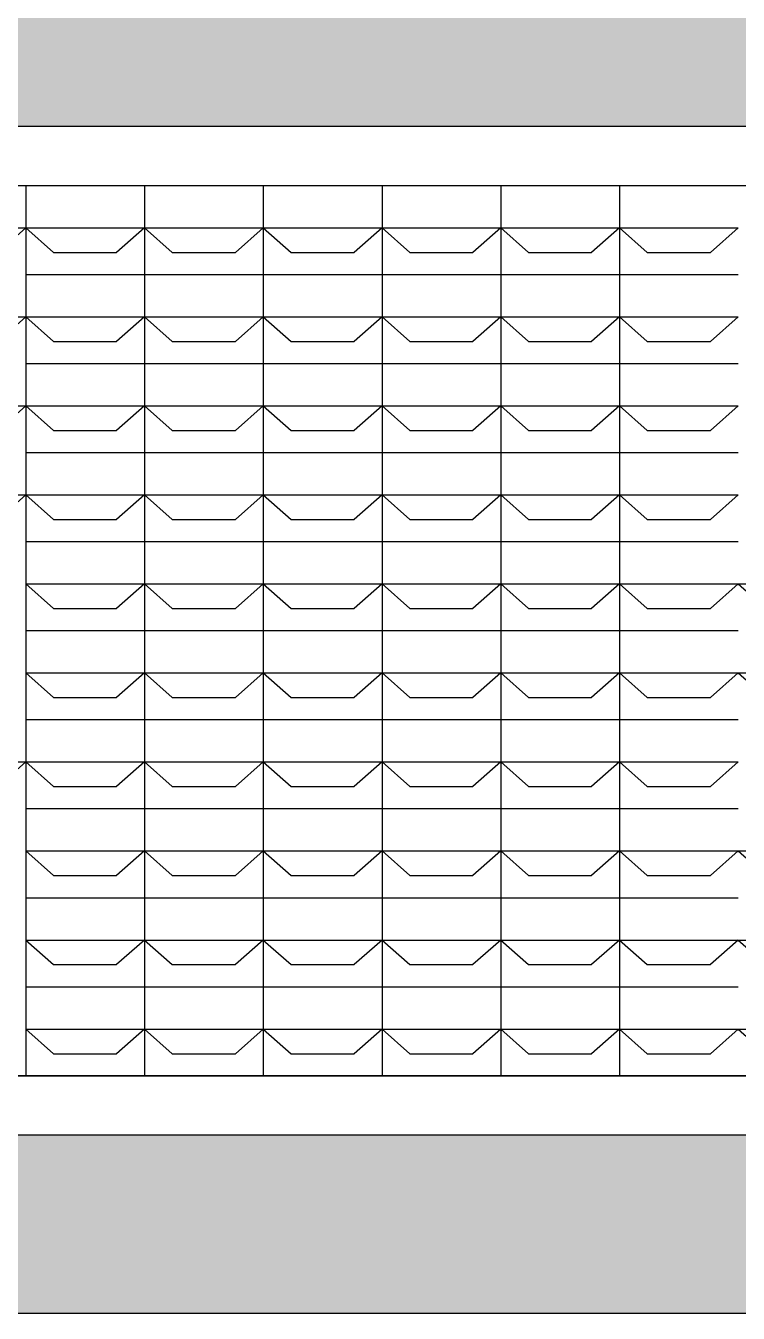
# Model space of a CAD drawing. Header units: millimetres. Extents: x 1170 to 1315, y 90 to 135.
# Drawn here: x 1211.548 to 1212.748, y 110.299 to 112.468 of the extents above; entities that cross this region are included whole.
import ezdxf

# ---------------------------------------------------------------- set-up
doc = ezdxf.new("R2010")
doc.units = ezdxf.units.MM
doc.header["$LTSCALE"] = 20
doc.header["$MEASUREMENT"] = 0
doc.layers.get('0').update_dxf_attribs({"linetype": 'CONTINUOUS'})
doc.layers.add('COTA', color=7, linetype='CONTINUOUS')

msp = doc.modelspace()

# ---------------------------------------------------------------- hatches: boundary and pattern name
h = msp.add_hatch()
h.set_pattern_fill('DOTS,_O', color=8)
h.set_pattern_definition([(0, (-0.52777, 1.53314), (0.03125, 0.0625), [0, -0.0625])])
h.paths.add_polyline_path([(1196.0679, 113.2987), (1218.9666, 113.2987), (1218.9666, 110.2987), (1196.0666, 110.2987)])
h.paths.add_polyline_path([(1214.9779, 112.2987), (1218.1779, 112.2987), (1218.1779, 110.5987), (1214.9779, 110.5987)], flags=16)
h.paths.add_polyline_path([(1210.4479, 112.2987), (1213.6479, 112.2987), (1213.6479, 110.5987), (1210.4479, 110.5987)], flags=16)
h.paths.add_polyline_path([(1205.9179, 112.2987), (1209.1179, 112.2987), (1209.1179, 110.5987), (1205.9179, 110.5987)], flags=16)
h.paths.add_polyline_path([(1201.3879, 112.2987), (1204.5879, 112.2987), (1204.5879, 110.5987), (1201.3879, 110.5987)], flags=16)
h.paths.add_polyline_path([(1196.8579, 112.2987), (1200.0579, 112.2987), (1200.0579, 110.5987), (1196.8579, 110.5987)], flags=16)

# ---------------------------------------------------------------- linework, layer by layer
at = {"layer": 'COTA', "color": 7, "linetype": 'Continuous'}
msp.add_line((1210.5479, 112.1987), (1213.5479, 112.1987), dxfattribs=at)
msp.add_line((1210.5479, 112.1987), (1213.5479, 112.1987), dxfattribs=at)
msp.add_line((1210.5479, 112.1987), (1213.5479, 112.1987), dxfattribs=at)
msp.add_line((1210.5479, 112.1987), (1213.5479, 112.1987), dxfattribs=at)
at = {"layer": 'COTA', "color": 8, "linetype": 'Continuous'}
for p, q in [((1211.5479, 112.1987), (1211.5479, 112.0487)), ((1211.5479, 112.1987), (1211.5479, 112.0487)), ((1211.7479, 112.1987), (1211.7479, 112.0487)), ((1211.7479, 112.1987), (1211.7479, 112.0487)), ((1211.9479, 112.1987), (1211.9479, 112.0487)), ((1211.9479, 112.1987), (1211.9479, 112.0487)), ((1212.1479, 112.1987), (1212.1479, 112.0487)), ((1212.1479, 112.1987), (1212.1479, 112.0487)), ((1212.3479, 112.1987), (1212.3479, 112.0487)), ((1212.3479, 112.1987), (1212.3479, 112.0487)), ((1212.5479, 112.1987), (1212.5479, 112.0487)), ((1212.5479, 112.1987), (1212.5479, 112.0487)), ((1211.3479, 112.1274), (1211.5479, 112.1274)), ((1211.3479, 112.1274), (1211.5479, 112.1274)), ((1211.5479, 112.1274), (1211.501, 112.0859)), ((1211.5479, 112.1274), (1211.501, 112.0859)), ((1211.5479, 112.1274), (1211.5947, 112.0859)), ((1211.5479, 112.1274), (1211.7479, 112.1274)), ((1211.5479, 112.1274), (1211.5947, 112.0859)), ((1211.5479, 112.1274), (1211.7479, 112.1274)), ((1211.7479, 112.1274), (1211.701, 112.0859)), ((1211.7479, 112.1274), (1211.701, 112.0859)), ((1211.7479, 112.1274), (1211.7947, 112.0859)), ((1211.7479, 112.1274), (1211.9479, 112.1274)), ((1211.7479, 112.1274), (1211.7947, 112.0859)), ((1211.7479, 112.1274), (1211.9479, 112.1274)), ((1211.9479, 112.1274), (1211.901, 112.0859)), ((1211.9479, 112.1274), (1211.901, 112.0859)), ((1211.9479, 112.1274), (1211.9947, 112.0859)), ((1211.9479, 112.1274), (1212.1479, 112.1274)), ((1211.9479, 112.1274), (1211.9947, 112.0859)), ((1211.9479, 112.1274), (1212.1479, 112.1274)), ((1212.1479, 112.1274), (1212.101, 112.0859)), ((1212.1479, 112.1274), (1212.101, 112.0859)), ((1212.1479, 112.1274), (1212.1947, 112.0859)), ((1212.1479, 112.1274), (1212.3479, 112.1274)), ((1212.1479, 112.1274), (1212.1947, 112.0859)), ((1212.1479, 112.1274), (1212.3479, 112.1274)), ((1212.3479, 112.1274), (1212.301, 112.0859)), ((1212.3479, 112.1274), (1212.301, 112.0859)), ((1212.3479, 112.1274), (1212.3947, 112.0859)), ((1212.3479, 112.1274), (1212.5479, 112.1274)), ((1212.3479, 112.1274), (1212.3947, 112.0859)), ((1212.3479, 112.1274), (1212.5479, 112.1274)), ((1212.5479, 112.1274), (1212.501, 112.0859)), ((1212.5479, 112.1274), (1212.501, 112.0859)), ((1212.5479, 112.1274), (1212.5947, 112.0859)), ((1212.5479, 112.1274), (1212.7479, 112.1274)), ((1212.5479, 112.1274), (1212.5947, 112.0859)), ((1212.5479, 112.1274), (1212.7479, 112.1274)), ((1212.7479, 112.1274), (1212.701, 112.0859)), ((1212.7479, 112.1274), (1212.701, 112.0859)), ((1211.5947, 112.0859), (1211.701, 112.0859)), ((1211.5947, 112.0859), (1211.701, 112.0859)), ((1211.7947, 112.0859), (1211.901, 112.0859)), ((1211.7947, 112.0859), (1211.901, 112.0859)), ((1211.9947, 112.0859), (1212.101, 112.0859)), ((1211.9947, 112.0859), (1212.101, 112.0859)), ((1212.1947, 112.0859), (1212.301, 112.0859)), ((1212.1947, 112.0859), (1212.301, 112.0859)), ((1212.3947, 112.0859), (1212.501, 112.0859)), ((1212.3947, 112.0859), (1212.501, 112.0859)), ((1212.5947, 112.0859), (1212.701, 112.0859)), ((1212.5947, 112.0859), (1212.701, 112.0859)), ((1211.5479, 112.0487), (1211.5479, 111.8987)), ((1211.5479, 112.0487), (1211.7479, 112.0487)), ((1211.5479, 112.0487), (1211.5479, 111.8987)), ((1211.5479, 112.0487), (1211.7479, 112.0487)), ((1211.7479, 112.0487), (1211.7479, 111.8987)), ((1211.7479, 112.0487), (1211.9479, 112.0487)), ((1211.7479, 112.0487), (1211.7479, 111.8987)), ((1211.7479, 112.0487), (1211.9479, 112.0487)), ((1211.9479, 112.0487), (1211.9479, 111.8987)), ((1211.9479, 112.0487), (1212.1479, 112.0487)), ((1211.9479, 112.0487), (1211.9479, 111.8987)), ((1211.9479, 112.0487), (1212.1479, 112.0487)), ((1212.1479, 112.0487), (1212.1479, 111.8987)), ((1212.1479, 112.0487), (1212.3479, 112.0487)), ((1212.1479, 112.0487), (1212.1479, 111.8987)), ((1212.1479, 112.0487), (1212.3479, 112.0487)), ((1212.3479, 112.0487), (1212.3479, 111.8987)), ((1212.3479, 112.0487), (1212.5479, 112.0487)), ((1212.3479, 112.0487), (1212.3479, 111.8987)), ((1212.3479, 112.0487), (1212.5479, 112.0487)), ((1212.5479, 112.0487), (1212.5479, 111.8987)), ((1212.5479, 112.0487), (1212.7479, 112.0487)), ((1212.5479, 112.0487), (1212.5479, 111.8987)), ((1212.5479, 112.0487), (1212.7479, 112.0487)), ((1211.3479, 111.9774), (1211.5479, 111.9774)), ((1211.3479, 111.9774), (1211.5479, 111.9774)), ((1211.5479, 111.9774), (1211.501, 111.9359)), ((1211.5479, 111.9774), (1211.501, 111.9359)), ((1211.5479, 111.9774), (1211.5947, 111.9359)), ((1211.5479, 111.9774), (1211.7479, 111.9774)), ((1211.5479, 111.9774), (1211.5947, 111.9359)), ((1211.5479, 111.9774), (1211.7479, 111.9774)), ((1211.7479, 111.9774), (1211.701, 111.9359)), ((1211.7479, 111.9774), (1211.701, 111.9359)), ((1211.7479, 111.9774), (1211.7947, 111.9359)), ((1211.7479, 111.9774), (1211.9479, 111.9774)), ((1211.7479, 111.9774), (1211.7947, 111.9359)), ((1211.7479, 111.9774), (1211.9479, 111.9774)), ((1211.9479, 111.9774), (1211.901, 111.9359)), ((1211.9479, 111.9774), (1211.901, 111.9359)), ((1211.9479, 111.9774), (1211.9947, 111.9359)), ((1211.9479, 111.9774), (1212.1479, 111.9774)), ((1211.9479, 111.9774), (1211.9947, 111.9359)), ((1211.9479, 111.9774), (1212.1479, 111.9774)), ((1212.1479, 111.9774), (1212.101, 111.9359)), ((1212.1479, 111.9774), (1212.101, 111.9359)), ((1212.1479, 111.9774), (1212.1947, 111.9359)), ((1212.1479, 111.9774), (1212.3479, 111.9774)), ((1212.1479, 111.9774), (1212.1947, 111.9359)), ((1212.1479, 111.9774), (1212.3479, 111.9774)), ((1212.3479, 111.9774), (1212.301, 111.9359)), ((1212.3479, 111.9774), (1212.301, 111.9359)), ((1212.3479, 111.9774), (1212.3947, 111.9359)), ((1212.3479, 111.9774), (1212.5479, 111.9774)), ((1212.3479, 111.9774), (1212.3947, 111.9359)), ((1212.3479, 111.9774), (1212.5479, 111.9774)), ((1212.5479, 111.9774), (1212.501, 111.9359)), ((1212.5479, 111.9774), (1212.501, 111.9359)), ((1212.5479, 111.9774), (1212.5947, 111.9359)), ((1212.5479, 111.9774), (1212.7479, 111.9774)), ((1212.5479, 111.9774), (1212.5947, 111.9359)), ((1212.5479, 111.9774), (1212.7479, 111.9774)), ((1212.7479, 111.9774), (1212.701, 111.9359)), ((1212.7479, 111.9774), (1212.701, 111.9359)), ((1211.5947, 111.9359), (1211.701, 111.9359)), ((1211.5947, 111.9359), (1211.701, 111.9359)), ((1211.7947, 111.9359), (1211.901, 111.9359)), ((1211.7947, 111.9359), (1211.901, 111.9359)), ((1211.9947, 111.9359), (1212.101, 111.9359)), ((1211.9947, 111.9359), (1212.101, 111.9359)), ((1212.1947, 111.9359), (1212.301, 111.9359)), ((1212.1947, 111.9359), (1212.301, 111.9359)), ((1212.3947, 111.9359), (1212.501, 111.9359)), ((1212.3947, 111.9359), (1212.501, 111.9359)), ((1212.5947, 111.9359), (1212.701, 111.9359)), ((1212.5947, 111.9359), (1212.701, 111.9359)), ((1211.5479, 111.8987), (1211.5479, 111.7487)), ((1211.5479, 111.8987), (1211.7479, 111.8987)), ((1211.5479, 111.8987), (1211.5479, 111.7487)), ((1211.5479, 111.8987), (1211.7479, 111.8987)), ((1211.7479, 111.8987), (1211.7479, 111.7487)), ((1211.7479, 111.8987), (1211.9479, 111.8987)), ((1211.7479, 111.8987), (1211.7479, 111.7487)), ((1211.7479, 111.8987), (1211.9479, 111.8987)), ((1211.9479, 111.8987), (1211.9479, 111.7487)), ((1211.9479, 111.8987), (1212.1479, 111.8987)), ((1211.9479, 111.8987), (1211.9479, 111.7487)), ((1211.9479, 111.8987), (1212.1479, 111.8987)), ((1212.1479, 111.8987), (1212.1479, 111.7487)), ((1212.1479, 111.8987), (1212.3479, 111.8987)), ((1212.1479, 111.8987), (1212.1479, 111.7487)), ((1212.1479, 111.8987), (1212.3479, 111.8987)), ((1212.3479, 111.8987), (1212.3479, 111.7487)), ((1212.3479, 111.8987), (1212.5479, 111.8987)), ((1212.3479, 111.8987), (1212.3479, 111.7487)), ((1212.3479, 111.8987), (1212.5479, 111.8987)), ((1212.5479, 111.8987), (1212.5479, 111.7487)), ((1212.5479, 111.8987), (1212.7479, 111.8987)), ((1212.5479, 111.8987), (1212.5479, 111.7487)), ((1212.5479, 111.8987), (1212.7479, 111.8987)), ((1211.3479, 111.8274), (1211.5479, 111.8274)), ((1211.3479, 111.8274), (1211.5479, 111.8274)), ((1211.5479, 111.8274), (1211.501, 111.7859)), ((1211.5479, 111.8274), (1211.501, 111.7859)), ((1211.5479, 111.8274), (1211.5947, 111.7859)), ((1211.5479, 111.8274), (1211.7479, 111.8274)), ((1211.5479, 111.8274), (1211.5947, 111.7859)), ((1211.5479, 111.8274), (1211.7479, 111.8274)), ((1211.7479, 111.8274), (1211.701, 111.7859)), ((1211.7479, 111.8274), (1211.701, 111.7859)), ((1211.7479, 111.8274), (1211.7947, 111.7859)), ((1211.7479, 111.8274), (1211.9479, 111.8274)), ((1211.7479, 111.8274), (1211.7947, 111.7859)), ((1211.7479, 111.8274), (1211.9479, 111.8274)), ((1211.9479, 111.8274), (1211.901, 111.7859)), ((1211.9479, 111.8274), (1211.901, 111.7859)), ((1211.9479, 111.8274), (1211.9947, 111.7859)), ((1211.9479, 111.8274), (1212.1479, 111.8274)), ((1211.9479, 111.8274), (1211.9947, 111.7859)), ((1211.9479, 111.8274), (1212.1479, 111.8274)), ((1212.1479, 111.8274), (1212.101, 111.7859)), ((1212.1479, 111.8274), (1212.101, 111.7859)), ((1212.1479, 111.8274), (1212.1947, 111.7859)), ((1212.1479, 111.8274), (1212.3479, 111.8274)), ((1212.1479, 111.8274), (1212.1947, 111.7859)), ((1212.1479, 111.8274), (1212.3479, 111.8274)), ((1212.3479, 111.8274), (1212.301, 111.7859)), ((1212.3479, 111.8274), (1212.301, 111.7859)), ((1212.3479, 111.8274), (1212.3947, 111.7859)), ((1212.3479, 111.8274), (1212.5479, 111.8274)), ((1212.3479, 111.8274), (1212.3947, 111.7859)), ((1212.3479, 111.8274), (1212.5479, 111.8274)), ((1212.5479, 111.8274), (1212.501, 111.7859)), ((1212.5479, 111.8274), (1212.501, 111.7859)), ((1212.5479, 111.8274), (1212.5947, 111.7859)), ((1212.5479, 111.8274), (1212.7479, 111.8274)), ((1212.5479, 111.8274), (1212.5947, 111.7859)), ((1212.5479, 111.8274), (1212.7479, 111.8274)), ((1212.7479, 111.8274), (1212.701, 111.7859)), ((1212.7479, 111.8274), (1212.701, 111.7859)), ((1211.5947, 111.7859), (1211.701, 111.7859)), ((1211.5947, 111.7859), (1211.701, 111.7859)), ((1211.7947, 111.7859), (1211.901, 111.7859)), ((1211.7947, 111.7859), (1211.901, 111.7859)), ((1211.9947, 111.7859), (1212.101, 111.7859)), ((1211.9947, 111.7859), (1212.101, 111.7859)), ((1212.1947, 111.7859), (1212.301, 111.7859)), ((1212.1947, 111.7859), (1212.301, 111.7859)), ((1212.3947, 111.7859), (1212.501, 111.7859)), ((1212.3947, 111.7859), (1212.501, 111.7859)), ((1212.5947, 111.7859), (1212.701, 111.7859)), ((1212.5947, 111.7859), (1212.701, 111.7859)), ((1211.5479, 111.7487), (1211.5479, 111.5987)), ((1211.5479, 111.7487), (1211.7479, 111.7487)), ((1211.5479, 111.7487), (1211.5479, 111.5987)), ((1211.5479, 111.7487), (1211.7479, 111.7487)), ((1211.7479, 111.7487), (1211.7479, 111.5987)), ((1211.7479, 111.7487), (1211.9479, 111.7487)), ((1211.7479, 111.7487), (1211.7479, 111.5987)), ((1211.7479, 111.7487), (1211.9479, 111.7487)), ((1211.9479, 111.7487), (1211.9479, 111.5987)), ((1211.9479, 111.7487), (1212.1479, 111.7487)), ((1211.9479, 111.7487), (1211.9479, 111.5987)), ((1211.9479, 111.7487), (1212.1479, 111.7487)), ((1212.1479, 111.7487), (1212.1479, 111.5987)), ((1212.1479, 111.7487), (1212.3479, 111.7487)), ((1212.1479, 111.7487), (1212.1479, 111.5987)), ((1212.1479, 111.7487), (1212.3479, 111.7487)), ((1212.3479, 111.7487), (1212.3479, 111.5987)), ((1212.3479, 111.7487), (1212.5479, 111.7487)), ((1212.3479, 111.7487), (1212.3479, 111.5987)), ((1212.3479, 111.7487), (1212.5479, 111.7487)), ((1212.5479, 111.7487), (1212.5479, 111.5987)), ((1212.5479, 111.7487), (1212.7479, 111.7487)), ((1212.5479, 111.7487), (1212.5479, 111.5987)), ((1212.5479, 111.7487), (1212.7479, 111.7487)), ((1211.3479, 111.6774), (1211.5479, 111.6774)), ((1211.3479, 111.6774), (1211.5479, 111.6774)), ((1211.5479, 111.6774), (1211.501, 111.6359)), ((1211.5479, 111.6774), (1211.501, 111.6359)), ((1211.5479, 111.6774), (1211.5947, 111.6359)), ((1211.5479, 111.6774), (1211.7479, 111.6774)), ((1211.5479, 111.6774), (1211.5947, 111.6359)), ((1211.5479, 111.6774), (1211.7479, 111.6774)), ((1211.7479, 111.6774), (1211.701, 111.6359)), ((1211.7479, 111.6774), (1211.701, 111.6359)), ((1211.7479, 111.6774), (1211.7947, 111.6359)), ((1211.7479, 111.6774), (1211.9479, 111.6774)), ((1211.7479, 111.6774), (1211.7947, 111.6359)), ((1211.7479, 111.6774), (1211.9479, 111.6774)), ((1211.9479, 111.6774), (1211.901, 111.6359)), ((1211.9479, 111.6774), (1211.901, 111.6359)), ((1211.9479, 111.6774), (1211.9947, 111.6359)), ((1211.9479, 111.6774), (1212.1479, 111.6774)), ((1211.9479, 111.6774), (1211.9947, 111.6359)), ((1211.9479, 111.6774), (1212.1479, 111.6774)), ((1212.1479, 111.6774), (1212.101, 111.6359)), ((1212.1479, 111.6774), (1212.101, 111.6359)), ((1212.1479, 111.6774), (1212.1947, 111.6359)), ((1212.1479, 111.6774), (1212.3479, 111.6774)), ((1212.1479, 111.6774), (1212.1947, 111.6359)), ((1212.1479, 111.6774), (1212.3479, 111.6774)), ((1212.3479, 111.6774), (1212.301, 111.6359)), ((1212.3479, 111.6774), (1212.301, 111.6359)), ((1212.3479, 111.6774), (1212.3947, 111.6359)), ((1212.3479, 111.6774), (1212.5479, 111.6774)), ((1212.3479, 111.6774), (1212.3947, 111.6359)), ((1212.3479, 111.6774), (1212.5479, 111.6774)), ((1212.5479, 111.6774), (1212.501, 111.6359)), ((1212.5479, 111.6774), (1212.501, 111.6359)), ((1212.5479, 111.6774), (1212.5947, 111.6359)), ((1212.5479, 111.6774), (1212.7479, 111.6774)), ((1212.5479, 111.6774), (1212.5947, 111.6359)), ((1212.5479, 111.6774), (1212.7479, 111.6774)), ((1212.7479, 111.6774), (1212.701, 111.6359)), ((1212.7479, 111.6774), (1212.701, 111.6359)), ((1211.5947, 111.6359), (1211.701, 111.6359)), ((1211.5947, 111.6359), (1211.701, 111.6359)), ((1211.7947, 111.6359), (1211.901, 111.6359)), ((1211.7947, 111.6359), (1211.901, 111.6359)), ((1211.9947, 111.6359), (1212.101, 111.6359)), ((1211.9947, 111.6359), (1212.101, 111.6359)), ((1212.1947, 111.6359), (1212.301, 111.6359)), ((1212.1947, 111.6359), (1212.301, 111.6359)), ((1212.3947, 111.6359), (1212.501, 111.6359)), ((1212.3947, 111.6359), (1212.501, 111.6359)), ((1212.5947, 111.6359), (1212.701, 111.6359)), ((1212.5947, 111.6359), (1212.701, 111.6359)), ((1211.5479, 111.5987), (1211.5479, 111.4487)), ((1211.5479, 111.5987), (1211.7479, 111.5987)), ((1211.5479, 111.5987), (1211.5479, 111.4487)), ((1211.5479, 111.5987), (1211.7479, 111.5987)), ((1211.7479, 111.5987), (1211.7479, 111.4487)), ((1211.7479, 111.5987), (1211.9479, 111.5987)), ((1211.7479, 111.5987), (1211.7479, 111.4487)), ((1211.7479, 111.5987), (1211.9479, 111.5987)), ((1211.9479, 111.5987), (1211.9479, 111.4487)), ((1211.9479, 111.5987), (1212.1479, 111.5987)), ((1211.9479, 111.5987), (1211.9479, 111.4487)), ((1211.9479, 111.5987), (1212.1479, 111.5987)), ((1212.1479, 111.5987), (1212.1479, 111.4487)), ((1212.1479, 111.5987), (1212.3479, 111.5987)), ((1212.1479, 111.5987), (1212.1479, 111.4487)), ((1212.1479, 111.5987), (1212.3479, 111.5987)), ((1212.3479, 111.5987), (1212.3479, 111.4487)), ((1212.3479, 111.5987), (1212.5479, 111.5987)), ((1212.3479, 111.5987), (1212.3479, 111.4487)), ((1212.3479, 111.5987), (1212.5479, 111.5987)), ((1212.5479, 111.5987), (1212.5479, 111.4487)), ((1212.5479, 111.5987), (1212.7479, 111.5987)), ((1212.5479, 111.5987), (1212.5479, 111.4487)), ((1212.5479, 111.5987), (1212.7479, 111.5987)), ((1211.5479, 111.5274), (1211.5947, 111.4859)), ((1211.5479, 111.5274), (1211.7479, 111.5274)), ((1211.5479, 111.5274), (1211.5947, 111.4859)), ((1211.5479, 111.5274), (1211.7479, 111.5274)), ((1211.7479, 111.5274), (1211.701, 111.4859)), ((1211.7479, 111.5274), (1211.701, 111.4859)), ((1211.7479, 111.5274), (1211.7947, 111.4859)), ((1211.7479, 111.5274), (1211.9479, 111.5274)), ((1211.7479, 111.5274), (1211.7947, 111.4859)), ((1211.7479, 111.5274), (1211.9479, 111.5274)), ((1211.9479, 111.5274), (1211.901, 111.4859)), ((1211.9479, 111.5274), (1211.901, 111.4859)), ((1211.9479, 111.5274), (1211.9947, 111.4859)), ((1211.9479, 111.5274), (1212.1479, 111.5274)), ((1211.9479, 111.5274), (1211.9947, 111.4859)), ((1211.9479, 111.5274), (1212.1479, 111.5274)), ((1212.1479, 111.5274), (1212.101, 111.4859)), ((1212.1479, 111.5274), (1212.101, 111.4859)), ((1212.1479, 111.5274), (1212.1947, 111.4859)), ((1212.1479, 111.5274), (1212.3479, 111.5274)), ((1212.1479, 111.5274), (1212.1947, 111.4859)), ((1212.1479, 111.5274), (1212.3479, 111.5274)), ((1212.3479, 111.5274), (1212.301, 111.4859)), ((1212.3479, 111.5274), (1212.301, 111.4859)), ((1212.3479, 111.5274), (1212.3947, 111.4859)), ((1212.3479, 111.5274), (1212.5479, 111.5274)), ((1212.3479, 111.5274), (1212.3947, 111.4859)), ((1212.3479, 111.5274), (1212.5479, 111.5274)), ((1212.5479, 111.5274), (1212.501, 111.4859)), ((1212.5479, 111.5274), (1212.501, 111.4859)), ((1212.5479, 111.5274), (1212.5947, 111.4859)), ((1212.5479, 111.5274), (1212.7479, 111.5274)), ((1212.5479, 111.5274), (1212.5947, 111.4859)), ((1212.5479, 111.5274), (1212.7479, 111.5274)), ((1212.7479, 111.5274), (1212.701, 111.4859)), ((1212.7479, 111.5274), (1212.701, 111.4859)), ((1212.7479, 111.5274), (1212.7947, 111.4859)), ((1212.7479, 111.5274), (1212.9479, 111.5274)), ((1212.7479, 111.5274), (1212.7947, 111.4859)), ((1212.7479, 111.5274), (1212.9479, 111.5274)), ((1211.5947, 111.4859), (1211.701, 111.4859)), ((1211.5947, 111.4859), (1211.701, 111.4859)), ((1211.7947, 111.4859), (1211.901, 111.4859)), ((1211.7947, 111.4859), (1211.901, 111.4859)), ((1211.9947, 111.4859), (1212.101, 111.4859)), ((1211.9947, 111.4859), (1212.101, 111.4859)), ((1212.1947, 111.4859), (1212.301, 111.4859)), ((1212.1947, 111.4859), (1212.301, 111.4859)), ((1212.3947, 111.4859), (1212.501, 111.4859)), ((1212.3947, 111.4859), (1212.501, 111.4859)), ((1212.5947, 111.4859), (1212.701, 111.4859)), ((1212.5947, 111.4859), (1212.701, 111.4859)), ((1211.5479, 111.4487), (1211.5479, 111.2987)), ((1211.5479, 111.4487), (1211.7479, 111.4487)), ((1211.5479, 111.4487), (1211.5479, 111.2987)), ((1211.5479, 111.4487), (1211.7479, 111.4487)), ((1211.7479, 111.4487), (1211.7479, 111.2987)), ((1211.7479, 111.4487), (1211.9479, 111.4487)), ((1211.7479, 111.4487), (1211.7479, 111.2987)), ((1211.7479, 111.4487), (1211.9479, 111.4487)), ((1211.9479, 111.4487), (1211.9479, 111.2987)), ((1211.9479, 111.4487), (1212.1479, 111.4487)), ((1211.9479, 111.4487), (1211.9479, 111.2987)), ((1211.9479, 111.4487), (1212.1479, 111.4487)), ((1212.1479, 111.4487), (1212.1479, 111.2987)), ((1212.1479, 111.4487), (1212.3479, 111.4487)), ((1212.1479, 111.4487), (1212.1479, 111.2987)), ((1212.1479, 111.4487), (1212.3479, 111.4487)), ((1212.3479, 111.4487), (1212.3479, 111.2987)), ((1212.3479, 111.4487), (1212.5479, 111.4487)), ((1212.3479, 111.4487), (1212.3479, 111.2987)), ((1212.3479, 111.4487), (1212.5479, 111.4487)), ((1212.5479, 111.4487), (1212.5479, 111.2987)), ((1212.5479, 111.4487), (1212.7479, 111.4487)), ((1212.5479, 111.4487), (1212.5479, 111.2987)), ((1212.5479, 111.4487), (1212.7479, 111.4487)), ((1211.5479, 111.3774), (1211.5947, 111.3359)), ((1211.5479, 111.3774), (1211.7479, 111.3774)), ((1211.5479, 111.3774), (1211.5947, 111.3359)), ((1211.5479, 111.3774), (1211.7479, 111.3774)), ((1211.7479, 111.3774), (1211.701, 111.3359)), ((1211.7479, 111.3774), (1211.701, 111.3359)), ((1211.7479, 111.3774), (1211.7947, 111.3359)), ((1211.7479, 111.3774), (1211.9479, 111.3774)), ((1211.7479, 111.3774), (1211.7947, 111.3359)), ((1211.7479, 111.3774), (1211.9479, 111.3774)), ((1211.9479, 111.3774), (1211.901, 111.3359)), ((1211.9479, 111.3774), (1211.901, 111.3359)), ((1211.9479, 111.3774), (1211.9947, 111.3359)), ((1211.9479, 111.3774), (1212.1479, 111.3774)), ((1211.9479, 111.3774), (1211.9947, 111.3359)), ((1211.9479, 111.3774), (1212.1479, 111.3774)), ((1212.1479, 111.3774), (1212.101, 111.3359)), ((1212.1479, 111.3774), (1212.101, 111.3359)), ((1212.1479, 111.3774), (1212.1947, 111.3359)), ((1212.1479, 111.3774), (1212.3479, 111.3774)), ((1212.1479, 111.3774), (1212.1947, 111.3359)), ((1212.1479, 111.3774), (1212.3479, 111.3774)), ((1212.3479, 111.3774), (1212.301, 111.3359)), ((1212.3479, 111.3774), (1212.301, 111.3359)), ((1212.3479, 111.3774), (1212.3947, 111.3359)), ((1212.3479, 111.3774), (1212.5479, 111.3774)), ((1212.3479, 111.3774), (1212.3947, 111.3359)), ((1212.3479, 111.3774), (1212.5479, 111.3774)), ((1212.5479, 111.3774), (1212.501, 111.3359)), ((1212.5479, 111.3774), (1212.501, 111.3359)), ((1212.5479, 111.3774), (1212.5947, 111.3359)), ((1212.5479, 111.3774), (1212.7479, 111.3774)), ((1212.5479, 111.3774), (1212.5947, 111.3359)), ((1212.5479, 111.3774), (1212.7479, 111.3774)), ((1212.7479, 111.3774), (1212.701, 111.3359)), ((1212.7479, 111.3774), (1212.701, 111.3359)), ((1212.7479, 111.3774), (1212.7947, 111.3359)), ((1212.7479, 111.3774), (1212.9479, 111.3774)), ((1212.7479, 111.3774), (1212.7947, 111.3359)), ((1212.7479, 111.3774), (1212.9479, 111.3774)), ((1211.5947, 111.3359), (1211.701, 111.3359)), ((1211.5947, 111.3359), (1211.701, 111.3359)), ((1211.7947, 111.3359), (1211.901, 111.3359)), ((1211.7947, 111.3359), (1211.901, 111.3359)), ((1211.9947, 111.3359), (1212.101, 111.3359)), ((1211.9947, 111.3359), (1212.101, 111.3359)), ((1212.1947, 111.3359), (1212.301, 111.3359)), ((1212.1947, 111.3359), (1212.301, 111.3359)), ((1212.3947, 111.3359), (1212.501, 111.3359)), ((1212.3947, 111.3359), (1212.501, 111.3359)), ((1212.5947, 111.3359), (1212.701, 111.3359)), ((1212.5947, 111.3359), (1212.701, 111.3359)), ((1211.5479, 111.2987), (1211.5479, 111.1487)), ((1211.5479, 111.2987), (1211.7479, 111.2987)), ((1211.5479, 111.2987), (1211.5479, 111.1487)), ((1211.5479, 111.2987), (1211.7479, 111.2987)), ((1211.7479, 111.2987), (1211.7479, 111.1487)), ((1211.7479, 111.2987), (1211.9479, 111.2987)), ((1211.7479, 111.2987), (1211.7479, 111.1487)), ((1211.7479, 111.2987), (1211.9479, 111.2987)), ((1211.9479, 111.2987), (1211.9479, 111.1487)), ((1211.9479, 111.2987), (1212.1479, 111.2987)), ((1211.9479, 111.2987), (1211.9479, 111.1487)), ((1211.9479, 111.2987), (1212.1479, 111.2987)), ((1212.1479, 111.2987), (1212.1479, 111.1487)), ((1212.1479, 111.2987), (1212.3479, 111.2987)), ((1212.1479, 111.2987), (1212.1479, 111.1487)), ((1212.1479, 111.2987), (1212.3479, 111.2987)), ((1212.3479, 111.2987), (1212.3479, 111.1487)), ((1212.3479, 111.2987), (1212.5479, 111.2987)), ((1212.3479, 111.2987), (1212.3479, 111.1487)), ((1212.3479, 111.2987), (1212.5479, 111.2987)), ((1212.5479, 111.2987), (1212.5479, 111.1487)), ((1212.5479, 111.2987), (1212.7479, 111.2987)), ((1212.5479, 111.2987), (1212.5479, 111.1487)), ((1212.5479, 111.2987), (1212.7479, 111.2987)), ((1211.3479, 111.2274), (1211.5479, 111.2274)), ((1211.3479, 111.2274), (1211.5479, 111.2274)), ((1211.5479, 111.2274), (1211.501, 111.1859)), ((1211.5479, 111.2274), (1211.501, 111.1859)), ((1211.5479, 111.2274), (1211.5947, 111.1859)), ((1211.5479, 111.2274), (1211.7479, 111.2274)), ((1211.5479, 111.2274), (1211.5947, 111.1859)), ((1211.5479, 111.2274), (1211.7479, 111.2274)), ((1211.7479, 111.2274), (1211.701, 111.1859)), ((1211.7479, 111.2274), (1211.701, 111.1859)), ((1211.7479, 111.2274), (1211.7947, 111.1859)), ((1211.7479, 111.2274), (1211.9479, 111.2274)), ((1211.7479, 111.2274), (1211.7947, 111.1859)), ((1211.7479, 111.2274), (1211.9479, 111.2274)), ((1211.9479, 111.2274), (1211.901, 111.1859)), ((1211.9479, 111.2274), (1211.901, 111.1859)), ((1211.9479, 111.2274), (1211.9947, 111.1859)), ((1211.9479, 111.2274), (1212.1479, 111.2274)), ((1211.9479, 111.2274), (1211.9947, 111.1859)), ((1211.9479, 111.2274), (1212.1479, 111.2274)), ((1212.1479, 111.2274), (1212.101, 111.1859)), ((1212.1479, 111.2274), (1212.101, 111.1859)), ((1212.1479, 111.2274), (1212.1947, 111.1859)), ((1212.1479, 111.2274), (1212.3479, 111.2274)), ((1212.1479, 111.2274), (1212.1947, 111.1859)), ((1212.1479, 111.2274), (1212.3479, 111.2274)), ((1212.3479, 111.2274), (1212.301, 111.1859)), ((1212.3479, 111.2274), (1212.301, 111.1859)), ((1212.3479, 111.2274), (1212.3947, 111.1859)), ((1212.3479, 111.2274), (1212.5479, 111.2274)), ((1212.3479, 111.2274), (1212.3947, 111.1859)), ((1212.3479, 111.2274), (1212.5479, 111.2274)), ((1212.5479, 111.2274), (1212.501, 111.1859)), ((1212.5479, 111.2274), (1212.501, 111.1859)), ((1212.5479, 111.2274), (1212.5947, 111.1859)), ((1212.5479, 111.2274), (1212.7479, 111.2274)), ((1212.5479, 111.2274), (1212.5947, 111.1859)), ((1212.5479, 111.2274), (1212.7479, 111.2274)), ((1212.7479, 111.2274), (1212.701, 111.1859)), ((1212.7479, 111.2274), (1212.701, 111.1859)), ((1211.5947, 111.1859), (1211.701, 111.1859)), ((1211.5947, 111.1859), (1211.701, 111.1859)), ((1211.7947, 111.1859), (1211.901, 111.1859)), ((1211.7947, 111.1859), (1211.901, 111.1859)), ((1211.9947, 111.1859), (1212.101, 111.1859)), ((1211.9947, 111.1859), (1212.101, 111.1859)), ((1212.1947, 111.1859), (1212.301, 111.1859)), ((1212.1947, 111.1859), (1212.301, 111.1859)), ((1212.3947, 111.1859), (1212.501, 111.1859)), ((1212.3947, 111.1859), (1212.501, 111.1859)), ((1212.5947, 111.1859), (1212.701, 111.1859)), ((1212.5947, 111.1859), (1212.701, 111.1859)), ((1211.5479, 111.1487), (1211.5479, 110.9987)), ((1211.5479, 111.1487), (1211.7479, 111.1487)), ((1211.5479, 111.1487), (1211.5479, 110.9987)), ((1211.5479, 111.1487), (1211.7479, 111.1487)), ((1211.7479, 111.1487), (1211.7479, 110.9987)), ((1211.7479, 111.1487), (1211.9479, 111.1487)), ((1211.7479, 111.1487), (1211.7479, 110.9987)), ((1211.7479, 111.1487), (1211.9479, 111.1487)), ((1211.9479, 111.1487), (1211.9479, 110.9987)), ((1211.9479, 111.1487), (1212.1479, 111.1487)), ((1211.9479, 111.1487), (1211.9479, 110.9987)), ((1211.9479, 111.1487), (1212.1479, 111.1487)), ((1212.1479, 111.1487), (1212.1479, 110.9987)), ((1212.1479, 111.1487), (1212.3479, 111.1487)), ((1212.1479, 111.1487), (1212.1479, 110.9987)), ((1212.1479, 111.1487), (1212.3479, 111.1487)), ((1212.3479, 111.1487), (1212.3479, 110.9987)), ((1212.3479, 111.1487), (1212.5479, 111.1487)), ((1212.3479, 111.1487), (1212.3479, 110.9987)), ((1212.3479, 111.1487), (1212.5479, 111.1487)), ((1212.5479, 111.1487), (1212.5479, 110.9987)), ((1212.5479, 111.1487), (1212.7479, 111.1487)), ((1212.5479, 111.1487), (1212.5479, 110.9987)), ((1212.5479, 111.1487), (1212.7479, 111.1487)), ((1211.5479, 111.0774), (1211.5947, 111.0359)), ((1211.5479, 111.0774), (1211.7479, 111.0774)), ((1211.5479, 111.0774), (1211.5947, 111.0359)), ((1211.5479, 111.0774), (1211.7479, 111.0774)), ((1211.7479, 111.0774), (1211.701, 111.0359)), ((1211.7479, 111.0774), (1211.701, 111.0359)), ((1211.7479, 111.0774), (1211.7947, 111.0359)), ((1211.7479, 111.0774), (1211.9479, 111.0774)), ((1211.7479, 111.0774), (1211.7947, 111.0359)), ((1211.7479, 111.0774), (1211.9479, 111.0774)), ((1211.9479, 111.0774), (1211.901, 111.0359)), ((1211.9479, 111.0774), (1211.901, 111.0359)), ((1211.9479, 111.0774), (1211.9947, 111.0359)), ((1211.9479, 111.0774), (1212.1479, 111.0774)), ((1211.9479, 111.0774), (1211.9947, 111.0359)), ((1211.9479, 111.0774), (1212.1479, 111.0774)), ((1212.1479, 111.0774), (1212.101, 111.0359)), ((1212.1479, 111.0774), (1212.101, 111.0359)), ((1212.1479, 111.0774), (1212.1947, 111.0359)), ((1212.1479, 111.0774), (1212.3479, 111.0774)), ((1212.1479, 111.0774), (1212.1947, 111.0359)), ((1212.1479, 111.0774), (1212.3479, 111.0774)), ((1212.3479, 111.0774), (1212.301, 111.0359)), ((1212.3479, 111.0774), (1212.301, 111.0359)), ((1212.3479, 111.0774), (1212.3947, 111.0359)), ((1212.3479, 111.0774), (1212.5479, 111.0774)), ((1212.3479, 111.0774), (1212.3947, 111.0359)), ((1212.3479, 111.0774), (1212.5479, 111.0774)), ((1212.5479, 111.0774), (1212.501, 111.0359)), ((1212.5479, 111.0774), (1212.501, 111.0359)), ((1212.5479, 111.0774), (1212.5947, 111.0359)), ((1212.5479, 111.0774), (1212.7479, 111.0774)), ((1212.5479, 111.0774), (1212.5947, 111.0359)), ((1212.5479, 111.0774), (1212.7479, 111.0774)), ((1212.7479, 111.0774), (1212.701, 111.0359)), ((1212.7479, 111.0774), (1212.701, 111.0359)), ((1212.7479, 111.0774), (1212.7947, 111.0359)), ((1212.7479, 111.0774), (1212.9479, 111.0774)), ((1212.7479, 111.0774), (1212.7947, 111.0359)), ((1212.7479, 111.0774), (1212.9479, 111.0774)), ((1211.5947, 111.0359), (1211.701, 111.0359)), ((1211.5947, 111.0359), (1211.701, 111.0359)), ((1211.7947, 111.0359), (1211.901, 111.0359)), ((1211.7947, 111.0359), (1211.901, 111.0359)), ((1211.9947, 111.0359), (1212.101, 111.0359)), ((1211.9947, 111.0359), (1212.101, 111.0359)), ((1212.1947, 111.0359), (1212.301, 111.0359)), ((1212.1947, 111.0359), (1212.301, 111.0359)), ((1212.3947, 111.0359), (1212.501, 111.0359)), ((1212.3947, 111.0359), (1212.501, 111.0359)), ((1212.5947, 111.0359), (1212.701, 111.0359)), ((1212.5947, 111.0359), (1212.701, 111.0359)), ((1211.5479, 110.9987), (1211.5479, 110.8487)), ((1211.5479, 110.9987), (1211.7479, 110.9987)), ((1211.5479, 110.9987), (1211.5479, 110.8487)), ((1211.5479, 110.9987), (1211.7479, 110.9987)), ((1211.7479, 110.9987), (1211.7479, 110.8487)), ((1211.7479, 110.9987), (1211.9479, 110.9987)), ((1211.7479, 110.9987), (1211.7479, 110.8487)), ((1211.7479, 110.9987), (1211.9479, 110.9987)), ((1211.9479, 110.9987), (1211.9479, 110.8487)), ((1211.9479, 110.9987), (1212.1479, 110.9987)), ((1211.9479, 110.9987), (1211.9479, 110.8487)), ((1211.9479, 110.9987), (1212.1479, 110.9987)), ((1212.1479, 110.9987), (1212.1479, 110.8487)), ((1212.1479, 110.9987), (1212.3479, 110.9987)), ((1212.1479, 110.9987), (1212.1479, 110.8487)), ((1212.1479, 110.9987), (1212.3479, 110.9987)), ((1212.3479, 110.9987), (1212.3479, 110.8487)), ((1212.3479, 110.9987), (1212.5479, 110.9987)), ((1212.3479, 110.9987), (1212.3479, 110.8487)), ((1212.3479, 110.9987), (1212.5479, 110.9987)), ((1212.5479, 110.9987), (1212.5479, 110.8487)), ((1212.5479, 110.9987), (1212.7479, 110.9987)), ((1212.5479, 110.9987), (1212.5479, 110.8487)), ((1212.5479, 110.9987), (1212.7479, 110.9987)), ((1211.5479, 110.9274), (1211.5947, 110.8859)), ((1211.5479, 110.9274), (1211.7479, 110.9274)), ((1211.5479, 110.9274), (1211.5947, 110.8859)), ((1211.5479, 110.9274), (1211.7479, 110.9274)), ((1211.7479, 110.9274), (1211.701, 110.8859)), ((1211.7479, 110.9274), (1211.701, 110.8859)), ((1211.7479, 110.9274), (1211.7947, 110.8859)), ((1211.7479, 110.9274), (1211.9479, 110.9274)), ((1211.7479, 110.9274), (1211.7947, 110.8859)), ((1211.7479, 110.9274), (1211.9479, 110.9274)), ((1211.9479, 110.9274), (1211.901, 110.8859)), ((1211.9479, 110.9274), (1211.901, 110.8859)), ((1211.9479, 110.9274), (1211.9947, 110.8859)), ((1211.9479, 110.9274), (1212.1479, 110.9274)), ((1211.9479, 110.9274), (1211.9947, 110.8859)), ((1211.9479, 110.9274), (1212.1479, 110.9274)), ((1212.1479, 110.9274), (1212.101, 110.8859)), ((1212.1479, 110.9274), (1212.101, 110.8859)), ((1212.1479, 110.9274), (1212.1947, 110.8859)), ((1212.1479, 110.9274), (1212.3479, 110.9274)), ((1212.1479, 110.9274), (1212.1947, 110.8859)), ((1212.1479, 110.9274), (1212.3479, 110.9274)), ((1212.3479, 110.9274), (1212.301, 110.8859)), ((1212.3479, 110.9274), (1212.301, 110.8859)), ((1212.3479, 110.9274), (1212.3947, 110.8859)), ((1212.3479, 110.9274), (1212.5479, 110.9274)), ((1212.3479, 110.9274), (1212.3947, 110.8859)), ((1212.3479, 110.9274), (1212.5479, 110.9274)), ((1212.5479, 110.9274), (1212.501, 110.8859)), ((1212.5479, 110.9274), (1212.501, 110.8859)), ((1212.5479, 110.9274), (1212.5947, 110.8859)), ((1212.5479, 110.9274), (1212.7479, 110.9274)), ((1212.5479, 110.9274), (1212.5947, 110.8859)), ((1212.5479, 110.9274), (1212.7479, 110.9274)), ((1212.7479, 110.9274), (1212.701, 110.8859)), ((1212.7479, 110.9274), (1212.701, 110.8859)), ((1212.7479, 110.9274), (1212.7947, 110.8859)), ((1212.7479, 110.9274), (1212.9479, 110.9274)), ((1212.7479, 110.9274), (1212.7947, 110.8859)), ((1212.7479, 110.9274), (1212.9479, 110.9274)), ((1211.5947, 110.8859), (1211.701, 110.8859)), ((1211.5947, 110.8859), (1211.701, 110.8859)), ((1211.7947, 110.8859), (1211.901, 110.8859)), ((1211.7947, 110.8859), (1211.901, 110.8859)), ((1211.9947, 110.8859), (1212.101, 110.8859)), ((1211.9947, 110.8859), (1212.101, 110.8859)), ((1212.1947, 110.8859), (1212.301, 110.8859)), ((1212.1947, 110.8859), (1212.301, 110.8859)), ((1212.3947, 110.8859), (1212.501, 110.8859)), ((1212.3947, 110.8859), (1212.501, 110.8859)), ((1212.5947, 110.8859), (1212.701, 110.8859)), ((1212.5947, 110.8859), (1212.701, 110.8859)), ((1211.5479, 110.8487), (1211.5479, 110.6987)), ((1211.5479, 110.8487), (1211.7479, 110.8487)), ((1211.5479, 110.8487), (1211.5479, 110.6987)), ((1211.5479, 110.8487), (1211.7479, 110.8487)), ((1211.7479, 110.8487), (1211.7479, 110.6987)), ((1211.7479, 110.8487), (1211.9479, 110.8487)), ((1211.7479, 110.8487), (1211.7479, 110.6987)), ((1211.7479, 110.8487), (1211.9479, 110.8487)), ((1211.9479, 110.8487), (1211.9479, 110.6987)), ((1211.9479, 110.8487), (1212.1479, 110.8487)), ((1211.9479, 110.8487), (1211.9479, 110.6987)), ((1211.9479, 110.8487), (1212.1479, 110.8487)), ((1212.1479, 110.8487), (1212.1479, 110.6987)), ((1212.1479, 110.8487), (1212.3479, 110.8487)), ((1212.1479, 110.8487), (1212.1479, 110.6987)), ((1212.1479, 110.8487), (1212.3479, 110.8487)), ((1212.3479, 110.8487), (1212.3479, 110.6987)), ((1212.3479, 110.8487), (1212.5479, 110.8487)), ((1212.3479, 110.8487), (1212.3479, 110.6987)), ((1212.3479, 110.8487), (1212.5479, 110.8487)), ((1212.5479, 110.8487), (1212.5479, 110.6987)), ((1212.5479, 110.8487), (1212.7479, 110.8487)), ((1212.5479, 110.8487), (1212.5479, 110.6987)), ((1212.5479, 110.8487), (1212.7479, 110.8487)), ((1211.5479, 110.7774), (1211.5947, 110.7359)), ((1211.5479, 110.7774), (1211.7479, 110.7774)), ((1211.5479, 110.7774), (1211.5947, 110.7359)), ((1211.5479, 110.7774), (1211.7479, 110.7774)), ((1211.7479, 110.7774), (1211.701, 110.7359)), ((1211.7479, 110.7774), (1211.701, 110.7359)), ((1211.7479, 110.7774), (1211.7947, 110.7359)), ((1211.7479, 110.7774), (1211.9479, 110.7774)), ((1211.7479, 110.7774), (1211.7947, 110.7359)), ((1211.7479, 110.7774), (1211.9479, 110.7774)), ((1211.9479, 110.7774), (1211.901, 110.7359)), ((1211.9479, 110.7774), (1211.901, 110.7359)), ((1211.9479, 110.7774), (1211.9947, 110.7359)), ((1211.9479, 110.7774), (1212.1479, 110.7774)), ((1211.9479, 110.7774), (1211.9947, 110.7359)), ((1211.9479, 110.7774), (1212.1479, 110.7774)), ((1212.1479, 110.7774), (1212.101, 110.7359)), ((1212.1479, 110.7774), (1212.101, 110.7359)), ((1212.1479, 110.7774), (1212.1947, 110.7359)), ((1212.1479, 110.7774), (1212.3479, 110.7774)), ((1212.1479, 110.7774), (1212.1947, 110.7359)), ((1212.1479, 110.7774), (1212.3479, 110.7774)), ((1212.3479, 110.7774), (1212.301, 110.7359)), ((1212.3479, 110.7774), (1212.301, 110.7359)), ((1212.3479, 110.7774), (1212.3947, 110.7359)), ((1212.3479, 110.7774), (1212.5479, 110.7774)), ((1212.3479, 110.7774), (1212.3947, 110.7359)), ((1212.3479, 110.7774), (1212.5479, 110.7774)), ((1212.5479, 110.7774), (1212.501, 110.7359)), ((1212.5479, 110.7774), (1212.501, 110.7359)), ((1212.5479, 110.7774), (1212.5947, 110.7359)), ((1212.5479, 110.7774), (1212.7479, 110.7774)), ((1212.5479, 110.7774), (1212.5947, 110.7359)), ((1212.5479, 110.7774), (1212.7479, 110.7774)), ((1212.7479, 110.7774), (1212.701, 110.7359)), ((1212.7479, 110.7774), (1212.701, 110.7359)), ((1212.7479, 110.7774), (1212.7947, 110.7359)), ((1212.7479, 110.7774), (1212.9479, 110.7774)), ((1212.7479, 110.7774), (1212.7947, 110.7359)), ((1212.7479, 110.7774), (1212.9479, 110.7774)), ((1211.5947, 110.7359), (1211.701, 110.7359)), ((1211.5947, 110.7359), (1211.701, 110.7359)), ((1211.7947, 110.7359), (1211.901, 110.7359)), ((1211.7947, 110.7359), (1211.901, 110.7359)), ((1211.9947, 110.7359), (1212.101, 110.7359)), ((1211.9947, 110.7359), (1212.101, 110.7359)), ((1212.1947, 110.7359), (1212.301, 110.7359)), ((1212.1947, 110.7359), (1212.301, 110.7359)), ((1212.3947, 110.7359), (1212.501, 110.7359)), ((1212.3947, 110.7359), (1212.501, 110.7359)), ((1212.5947, 110.7359), (1212.701, 110.7359)), ((1212.5947, 110.7359), (1212.701, 110.7359)), ((1210.5479, 110.6987), (1213.5479, 110.6987)), ((1210.9692, 110.6987), (1213.5479, 110.6987))]:
    msp.add_line(p, q, dxfattribs=at)
at = {"layer": 'COTA', "color": 1, "linetype": 'Continuous'}
msp.add_line((1191.7057, 110.2987), (1219.0666, 110.2987), dxfattribs=at)
at = {"layer": 'COTA', "color": 7, "linetype": 'Continuous'}
for points in [[(1210.4479, 112.2987), (1213.6479, 112.2987), (1213.6479, 110.5987), (1210.4479, 110.5987)], [(1210.5479, 112.1987), (1213.5479, 112.1987), (1213.5479, 110.6987), (1210.5479, 110.6987)]]:
    msp.add_lwpolyline(points, close=True, dxfattribs=at)
msp.add_lwpolyline([(1210.5479, 111.4987), (1210.5479, 112.1987), (1213.5479, 112.1987), (1213.5479, 110.6987), (1210.9692, 110.6987)], dxfattribs=at)

doc.saveas('drawing.dxf')
